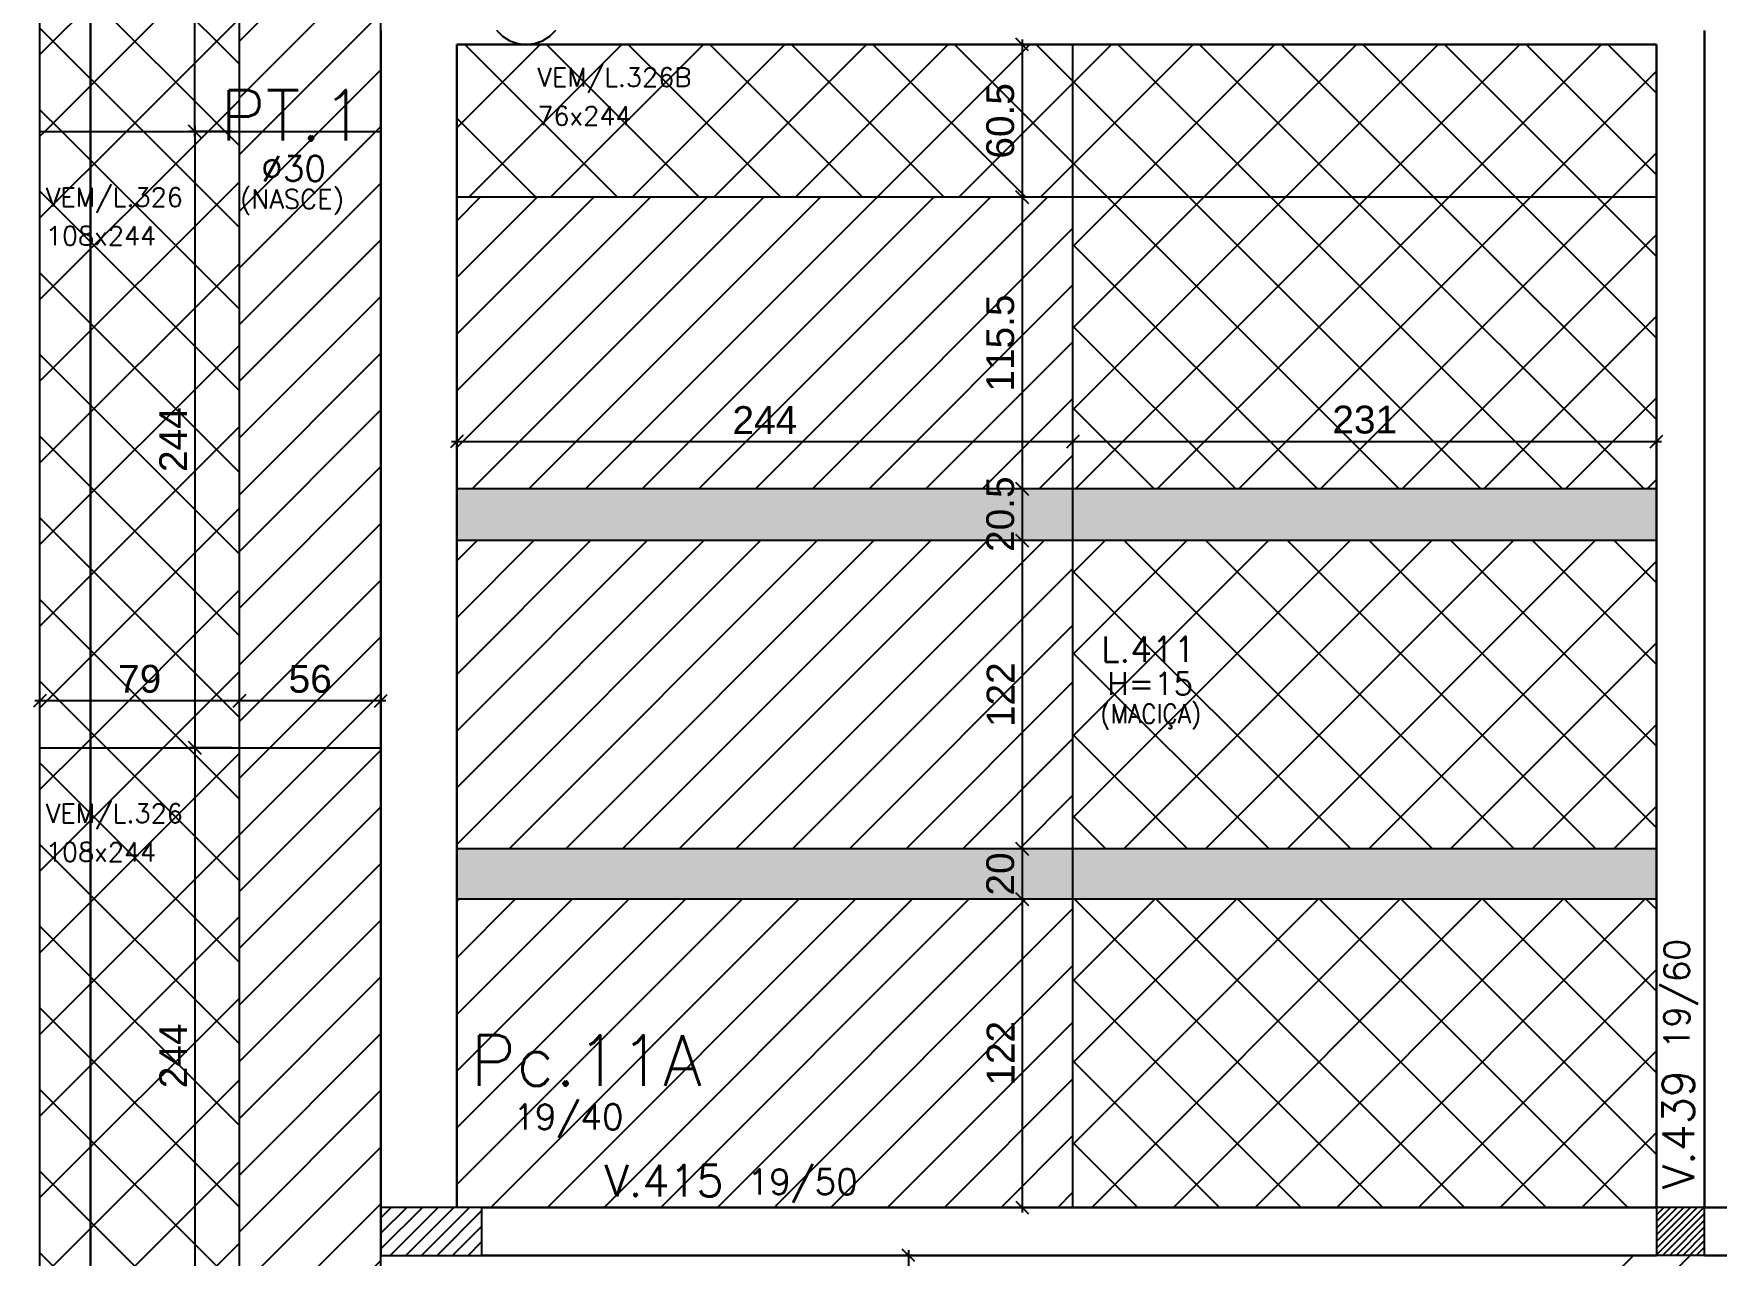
# Model space of a CAD drawing. Extents: x 534 to 8035, y 2354 to 7562.
# Drawn here: x 4939 to 5605, y 4854 to 5337 of the extents above; entities that cross this region are included whole.
import ezdxf

# ---------------------------------------------------------------- set-up
doc = ezdxf.new("R2010")
doc.units = 0
doc.layers.get('0').update_dxf_attribs({"color": 9, "linetype": 'CONTINUOUS'})
doc.layers.get('DEFPOINTS').update_dxf_attribs({"linetype": 'CONTINUOUS'})
for name, color, linetype in [('COTA', 241, 'CONTINUOUS'), ('FO-HACHURA_PILAR-CONT', 252, 'CONTINUOUS'), ('FO-HACHURA_PILAR-MORRE', 252, 'CONTINUOUS'), ('FO-TEXTO-LAJES', 152, 'CONTINUOUS'), ('FO-TEXTO-VIGAS', 3, 'CONTINUOUS'), ('P-C', 1, 'CONTINUOUS'), ('P-M', 7, 'CONTINUOUS'), ('P-N', 5, 'CONTINUOUS'), ('Painéis', 200, 'CONTINUOUS'), ('Reaproveitamento', 251, 'CONTINUOUS'), ('TIRAS REESCORAMENTO', 252, 'CONTINUOUS')]:
    doc.layers.add(name, color=color, linetype=linetype)
doc.layers.add('FO-Textos dos pilares', color=3, linetype='CONTINUOUS', lineweight=20)
doc.layers.add('FO-Vigas', color=2, linetype='CONTINUOUS', lineweight=30)
doc.styles.add('ARIAL', font='arial.ttf')
doc.styles.add('ROMANS', font='romans.shx')
doc.dimstyles.new('COTA LAJE', dxfattribs={"dimtxt": 11, "dimasz": 5, "dimexe": 2, "dimexo": 3, "dimgap": 3, "dimtad": 3, "dimdec": 1, "dimzin": 12, "dimdsep": 46, "dimtxsty": 'ARIAL', "dimblk": 'OBLIQUE', "dimcen": 10, "dimdle": 2, "dimclrd": 5, "dimclre": 5, "dimclrt": 2, "dimadec": 0, "dimazin": 3, "dimtfac": 1, "dimtdec": 1, "dimtmove": 0, "dimatfit": 3, "dimldrblk": 'OBLIQUE', "dimfxl": 1, "dimlwd": -1, "dimlwe": -1, "dimarcsym": 1})

# ---------------------------------------------------------------- blocks, each defined once
blk = doc.blocks.new('_Oblique')
at = {"color": 0, "linetype": 'ByBlock', "lineweight": -2}
blk.add_line((-0.5, -0.5), (0.5, 0.5), dxfattribs=at)
blk = doc.blocks.new('*D85')
at = {"layer": 'COTA', "color": 5, "linetype": 'Continuous', "transparency": 16777216}
for p, q in [((5347.07, 5333.03), (5327.93, 5333.03)), ((5329.93, 5335.03), (5329.93, 5270.57)), ((5347.07, 5272.57), (5327.93, 5272.57))]:
    blk.add_line(p, q, dxfattribs=at)
at = {"layer": 'DEFPOINTS', "color": 0, "linetype": 'Continuous', "transparency": 16777216}
for p in [(5350.07, 5333.03), (5329.93, 5272.57), (5350.07, 5272.57)]:
    blk.add_point(p, dxfattribs=at)
at = {"layer": 'COTA', "color": 5, "linetype": 'Continuous', "transparency": 16777216, "xscale": 5, "yscale": 5, "zscale": 5}
for p, rotation in [((5329.93, 5333.03), 90), ((5329.93, 5272.57), 270)]:
    blk.add_blockref('_Oblique', p, dxfattribs=dict(at, rotation=rotation))
at = {"layer": 'COTA', "color": 2, "linetype": 'Continuous', "transparency": 16777216, "insert": (5321.32, 5302.8), "char_height": 11, "attachment_point": 5, "rotation": 90, "style": 'ARIAL'}
blk.add_mtext('60.5', dxfattribs=at)
blk = doc.blocks.new('*D86')
at = {"layer": 'COTA', "color": 5, "linetype": 'Continuous', "transparency": 16777216}
for p, q in [((5347.07, 5272.57), (5327.93, 5272.57)), ((5329.93, 5274.57), (5329.93, 5155.07)), ((5347.07, 5157.07), (5327.93, 5157.07))]:
    blk.add_line(p, q, dxfattribs=at)
at = {"layer": 'DEFPOINTS', "color": 0, "linetype": 'Continuous', "transparency": 16777216}
for p in [(5350.07, 5272.57), (5329.93, 5157.07), (5350.07, 5157.07)]:
    blk.add_point(p, dxfattribs=at)
at = {"layer": 'COTA', "color": 5, "linetype": 'Continuous', "transparency": 16777216, "xscale": 5, "yscale": 5, "zscale": 5}
for p, rotation in [((5329.93, 5272.57), 90), ((5329.93, 5157.07), 270)]:
    blk.add_blockref('_Oblique', p, dxfattribs=dict(at, rotation=rotation))
at = {"layer": 'COTA', "color": 2, "linetype": 'Continuous', "transparency": 16777216, "insert": (5321.32, 5214.82), "char_height": 11, "attachment_point": 5, "rotation": 90, "style": 'ARIAL'}
blk.add_mtext('115.5', dxfattribs=at)
blk = doc.blocks.new('*D87')
at = {"layer": 'COTA', "color": 5, "linetype": 'Continuous', "transparency": 16777216}
for p, q in [((5347.07, 5157.07), (5327.93, 5157.07)), ((5329.93, 5159.07), (5329.93, 5134.57)), ((5347.07, 5136.57), (5327.93, 5136.57))]:
    blk.add_line(p, q, dxfattribs=at)
at = {"layer": 'DEFPOINTS', "color": 0, "linetype": 'Continuous', "transparency": 16777216}
for p in [(5350.07, 5157.07), (5329.93, 5136.57), (5350.07, 5136.57)]:
    blk.add_point(p, dxfattribs=at)
at = {"layer": 'COTA', "color": 5, "linetype": 'Continuous', "transparency": 16777216, "xscale": 5, "yscale": 5, "zscale": 5}
for p, rotation in [((5329.93, 5157.07), 90), ((5329.93, 5136.57), 270)]:
    blk.add_blockref('_Oblique', p, dxfattribs=dict(at, rotation=rotation))
at = {"layer": 'COTA', "color": 2, "linetype": 'Continuous', "transparency": 16777216, "insert": (5321.32, 5147.07), "char_height": 11, "attachment_point": 5, "rotation": 90, "style": 'ARIAL'}
blk.add_mtext('20.5', dxfattribs=at)
blk = doc.blocks.new('*D88')
at = {"layer": 'COTA', "color": 5, "linetype": 'Continuous', "transparency": 16777216}
for p, q in [((5347.07, 5136.57), (5327.93, 5136.57)), ((5329.93, 5138.57), (5329.93, 5012.57)), ((5347.07, 5014.57), (5327.93, 5014.57))]:
    blk.add_line(p, q, dxfattribs=at)
at = {"layer": 'DEFPOINTS', "color": 0, "linetype": 'Continuous', "transparency": 16777216}
for p in [(5350.07, 5136.57), (5329.93, 5014.57), (5350.07, 5014.57)]:
    blk.add_point(p, dxfattribs=at)
at = {"layer": 'COTA', "color": 5, "linetype": 'Continuous', "transparency": 16777216, "xscale": 5, "yscale": 5, "zscale": 5}
for p, rotation in [((5329.93, 5136.57), 90), ((5329.93, 5014.57), 270)]:
    blk.add_blockref('_Oblique', p, dxfattribs=dict(at, rotation=rotation))
at = {"layer": 'COTA', "color": 2, "linetype": 'Continuous', "transparency": 16777216, "insert": (5321.41, 5075.57), "char_height": 11, "attachment_point": 5, "rotation": 90, "style": 'ARIAL'}
blk.add_mtext('122', dxfattribs=at)
blk = doc.blocks.new('*D89')
at = {"layer": 'COTA', "color": 5, "linetype": 'Continuous', "transparency": 16777216}
for p, q in [((5347.07, 5014.57), (5327.93, 5014.57)), ((5329.93, 5016.57), (5329.93, 4992.57)), ((5347.07, 4994.57), (5327.93, 4994.57))]:
    blk.add_line(p, q, dxfattribs=at)
at = {"layer": 'DEFPOINTS', "color": 0, "linetype": 'Continuous', "transparency": 16777216}
for p in [(5350.07, 5014.57), (5329.93, 4994.57), (5350.07, 4994.57)]:
    blk.add_point(p, dxfattribs=at)
at = {"layer": 'COTA', "color": 5, "linetype": 'Continuous', "transparency": 16777216, "xscale": 5, "yscale": 5, "zscale": 5}
for p, rotation in [((5329.93, 5014.57), 90), ((5329.93, 4994.57), 270)]:
    blk.add_blockref('_Oblique', p, dxfattribs=dict(at, rotation=rotation))
at = {"layer": 'COTA', "color": 2, "linetype": 'Continuous', "transparency": 16777216, "insert": (5321.32, 5004.57), "char_height": 11, "attachment_point": 5, "rotation": 90, "style": 'ARIAL'}
blk.add_mtext('20', dxfattribs=at)
blk = doc.blocks.new('*D90')
at = {"layer": 'COTA', "color": 5, "linetype": 'Continuous', "transparency": 16777216}
for p, q in [((5347.07, 4994.57), (5327.93, 4994.57)), ((5329.93, 4996.57), (5329.93, 4870.57)), ((5345.57, 4872.57), (5327.93, 4872.57))]:
    blk.add_line(p, q, dxfattribs=at)
at = {"layer": 'DEFPOINTS', "color": 0, "linetype": 'Continuous', "transparency": 16777216}
for p in [(5350.07, 4994.57), (5329.93, 4872.57), (5348.57, 4872.57)]:
    blk.add_point(p, dxfattribs=at)
at = {"layer": 'COTA', "color": 5, "linetype": 'Continuous', "transparency": 16777216, "xscale": 5, "yscale": 5, "zscale": 5}
for p, rotation in [((5329.93, 4994.57), 90), ((5329.93, 4872.57), 270)]:
    blk.add_blockref('_Oblique', p, dxfattribs=dict(at, rotation=rotation))
at = {"layer": 'COTA', "color": 2, "linetype": 'Continuous', "transparency": 16777216, "insert": (5321.41, 4933.57), "char_height": 11, "attachment_point": 5, "rotation": 90, "style": 'ARIAL'}
blk.add_mtext('122', dxfattribs=at)
blk = doc.blocks.new('*D91')
at = {"layer": 'COTA', "color": 5, "linetype": 'Continuous', "transparency": 16777216}
for p, q in [((5106.07, 5160.07), (5106.07, 5177.81)), ((5350.07, 5160.07), (5350.07, 5177.81)), ((5104.07, 5175.81), (5352.07, 5175.81))]:
    blk.add_line(p, q, dxfattribs=at)
at = {"layer": 'DEFPOINTS', "color": 0, "linetype": 'Continuous', "transparency": 16777216}
for p in [(5350.07, 5175.81), (5106.07, 5157.07), (5350.07, 5157.07)]:
    blk.add_point(p, dxfattribs=at)
at = {"layer": 'COTA', "color": 5, "linetype": 'Continuous', "transparency": 16777216, "xscale": 5, "yscale": 5, "zscale": 5, "rotation": 180}
blk.add_blockref('_Oblique', (5106.07, 5175.81), dxfattribs=at)
at = {"layer": 'COTA', "color": 5, "linetype": 'Continuous', "transparency": 16777216, "xscale": 5, "yscale": 5, "zscale": 5}
blk.add_blockref('_Oblique', (5350.07, 5175.81), dxfattribs=at)
at = {"layer": 'COTA', "color": 2, "linetype": 'Continuous', "transparency": 16777216, "insert": (5228.07, 5184.33), "char_height": 11, "attachment_point": 5, "style": 'ARIAL'}
blk.add_mtext('244', dxfattribs=at)
blk = doc.blocks.new('*D92')
at = {"layer": 'COTA', "color": 5, "linetype": 'Continuous', "transparency": 16777216}
for p, q in [((5350.07, 5160.07), (5350.07, 5177.81)), ((5581.07, 5160.07), (5581.07, 5177.81)), ((5348.07, 5175.81), (5583.07, 5175.81))]:
    blk.add_line(p, q, dxfattribs=at)
at = {"layer": 'DEFPOINTS', "color": 0, "linetype": 'Continuous', "transparency": 16777216}
for p in [(5581.07, 5175.81), (5350.07, 5157.07), (5581.07, 5157.07)]:
    blk.add_point(p, dxfattribs=at)
at = {"layer": 'COTA', "color": 5, "linetype": 'Continuous', "transparency": 16777216, "xscale": 5, "yscale": 5, "zscale": 5, "rotation": 180}
blk.add_blockref('_Oblique', (5350.07, 5175.81), dxfattribs=at)
at = {"layer": 'COTA', "color": 5, "linetype": 'Continuous', "transparency": 16777216, "xscale": 5, "yscale": 5, "zscale": 5}
blk.add_blockref('_Oblique', (5581.07, 5175.81), dxfattribs=at)
at = {"layer": 'COTA', "color": 2, "linetype": 'Continuous', "transparency": 16777216, "insert": (5465.57, 5184.43), "char_height": 11, "attachment_point": 5, "style": 'ARIAL'}
blk.add_mtext('231', dxfattribs=at)
blk = doc.blocks.new('*D96')
at = {"layer": 'COTA', "color": 5, "linetype": 'Continuous', "transparency": 16777216}
for p, q in [((5305.57, 4853.57), (5282.98, 4853.57)), ((5284.98, 4855.57), (5284.98, 4767.07)), ((5305.57, 4769.07), (5282.98, 4769.07))]:
    blk.add_line(p, q, dxfattribs=at)
at = {"layer": 'DEFPOINTS', "color": 0, "linetype": 'Continuous', "transparency": 16777216}
for p in [(5308.57, 4853.57), (5284.98, 4769.07), (5308.57, 4769.07)]:
    blk.add_point(p, dxfattribs=at)
at = {"layer": 'COTA', "color": 5, "linetype": 'Continuous', "transparency": 16777216, "xscale": 5, "yscale": 5, "zscale": 5}
for p, rotation in [((5284.98, 4853.57), 90), ((5284.98, 4769.07), 270)]:
    blk.add_blockref('_Oblique', p, dxfattribs=dict(at, rotation=rotation))
at = {"layer": 'COTA', "color": 2, "linetype": 'Continuous', "transparency": 16777216, "insert": (5276.36, 4811.32), "char_height": 11, "attachment_point": 5, "rotation": 90, "style": 'ARIAL'}
blk.add_mtext('84.5', dxfattribs=at)
blk = doc.blocks.new('*D119')
at = {"layer": 'COTA', "color": 5, "linetype": 'Continuous', "transparency": 16777216}
for p, q in [((5017.07, 5054.57), (5000.34, 5054.57)), ((5002.34, 5056.57), (5002.34, 4808.57)), ((5017.07, 4810.57), (5000.34, 4810.57))]:
    blk.add_line(p, q, dxfattribs=at)
at = {"layer": 'DEFPOINTS', "color": 0, "linetype": 'Continuous', "transparency": 16777216}
for p in [(5020.07, 5054.57), (5002.34, 4810.57), (5020.07, 4810.57)]:
    blk.add_point(p, dxfattribs=at)
at = {"layer": 'COTA', "color": 5, "linetype": 'Continuous', "transparency": 16777216, "xscale": 5, "yscale": 5, "zscale": 5}
for p, rotation in [((5002.34, 5054.57), 90), ((5002.34, 4810.57), 270)]:
    blk.add_blockref('_Oblique', p, dxfattribs=dict(at, rotation=rotation))
at = {"layer": 'COTA', "color": 2, "linetype": 'Continuous', "transparency": 16777216, "insert": (4993.82, 4932.57), "char_height": 11, "attachment_point": 5, "rotation": 90, "style": 'ARIAL'}
blk.add_mtext('244', dxfattribs=at)
blk = doc.blocks.new('*D120')
at = {"layer": 'COTA', "color": 5, "linetype": 'Continuous', "transparency": 16777216}
for p, q in [((5017.07, 5298.57), (5000.34, 5298.57)), ((5002.34, 5300.57), (5002.34, 5052.57)), ((5017.07, 5054.57), (5000.34, 5054.57))]:
    blk.add_line(p, q, dxfattribs=at)
at = {"layer": 'DEFPOINTS', "color": 0, "linetype": 'Continuous', "transparency": 16777216}
for p in [(5020.07, 5298.57), (5002.34, 5054.57), (5020.07, 5054.57)]:
    blk.add_point(p, dxfattribs=at)
at = {"layer": 'COTA', "color": 5, "linetype": 'Continuous', "transparency": 16777216, "xscale": 5, "yscale": 5, "zscale": 5}
for p, rotation in [((5002.34, 5298.57), 90), ((5002.34, 5054.57), 270)]:
    blk.add_blockref('_Oblique', p, dxfattribs=dict(at, rotation=rotation))
at = {"layer": 'COTA', "color": 2, "linetype": 'Continuous', "transparency": 16777216, "insert": (4993.82, 5176.57), "char_height": 11, "attachment_point": 5, "rotation": 90, "style": 'ARIAL'}
blk.add_mtext('244', dxfattribs=at)
blk = doc.blocks.new('*D121')
at = {"layer": 'COTA', "color": 5, "linetype": 'Continuous', "transparency": 16777216}
for p, q in [((5002.34, 5296.57), (5002.34, 5544.57)), ((5017.07, 5542.57), (5000.34, 5542.57)), ((5017.07, 5298.57), (5000.34, 5298.57))]:
    blk.add_line(p, q, dxfattribs=at)
at = {"layer": 'DEFPOINTS', "color": 0, "linetype": 'Continuous', "transparency": 16777216}
for p in [(5002.34, 5542.57), (5020.07, 5542.57), (5020.07, 5298.57)]:
    blk.add_point(p, dxfattribs=at)
at = {"layer": 'COTA', "color": 5, "linetype": 'Continuous', "transparency": 16777216, "xscale": 5, "yscale": 5, "zscale": 5}
for p, rotation in [((5002.34, 5542.57), 90), ((5002.34, 5298.57), 270)]:
    blk.add_blockref('_Oblique', p, dxfattribs=dict(at, rotation=rotation))
at = {"layer": 'COTA', "color": 2, "linetype": 'Continuous', "transparency": 16777216, "insert": (4993.82, 5420.57), "char_height": 11, "attachment_point": 5, "rotation": 90, "style": 'ARIAL'}
blk.add_mtext('244', dxfattribs=at)
blk = doc.blocks.new('*D128')
at = {"layer": 'COTA', "color": 5, "linetype": 'Continuous', "transparency": 16777216}
for p, q in [((5078.07, 5073.18), (5018.07, 5073.18)), ((5020.07, 5057.57), (5020.07, 5075.18)), ((5076.07, 5057.57), (5076.07, 5075.18))]:
    blk.add_line(p, q, dxfattribs=at)
at = {"layer": 'DEFPOINTS', "color": 0, "linetype": 'Continuous', "transparency": 16777216}
for p in [(5020.07, 5073.18), (5020.07, 5054.57), (5076.07, 5054.57)]:
    blk.add_point(p, dxfattribs=at)
at = {"layer": 'COTA', "color": 5, "linetype": 'Continuous', "transparency": 16777216, "xscale": 5, "yscale": 5, "zscale": 5, "rotation": 180}
blk.add_blockref('_Oblique', (5020.07, 5073.18), dxfattribs=at)
at = {"layer": 'COTA', "color": 5, "linetype": 'Continuous', "transparency": 16777216, "xscale": 5, "yscale": 5, "zscale": 5}
blk.add_blockref('_Oblique', (5076.07, 5073.18), dxfattribs=at)
at = {"layer": 'COTA', "color": 2, "linetype": 'Continuous', "transparency": 16777216, "insert": (5048.07, 5081.8), "char_height": 11, "attachment_point": 5, "style": 'ARIAL'}
blk.add_mtext('56', dxfattribs=at)
blk = doc.blocks.new('*D129')
at = {"layer": 'COTA', "color": 5, "linetype": 'Continuous', "transparency": 16777216}
for p, q in [((5022.07, 5073.18), (4939.07, 5073.18)), ((4941.07, 5057.57), (4941.07, 5075.18)), ((5020.07, 5057.57), (5020.07, 5075.18))]:
    blk.add_line(p, q, dxfattribs=at)
at = {"layer": 'DEFPOINTS', "color": 0, "linetype": 'Continuous', "transparency": 16777216}
for p in [(4941.07, 5073.18), (4941.07, 5054.57), (5020.07, 5054.57)]:
    blk.add_point(p, dxfattribs=at)
at = {"layer": 'COTA', "color": 5, "linetype": 'Continuous', "transparency": 16777216, "xscale": 5, "yscale": 5, "zscale": 5, "rotation": 180}
blk.add_blockref('_Oblique', (4941.07, 5073.18), dxfattribs=at)
at = {"layer": 'COTA', "color": 5, "linetype": 'Continuous', "transparency": 16777216, "xscale": 5, "yscale": 5, "zscale": 5}
blk.add_blockref('_Oblique', (5020.07, 5073.18), dxfattribs=at)
at = {"layer": 'COTA', "color": 2, "linetype": 'Continuous', "transparency": 16777216, "insert": (4980.57, 5081.8), "char_height": 11, "attachment_point": 5, "style": 'ARIAL'}
blk.add_mtext('79', dxfattribs=at)

msp = doc.modelspace()

# ---------------------------------------------------------------- hatches: boundary and pattern name
at = {"layer": 'FO-HACHURA_PILAR-CONT'}
h = msp.add_hatch(dxfattribs=at)
h.set_pattern_fill('ANSI31', color=256, scale=15)
h.set_pattern_definition([(45, (-15397.8612, 11884.2188), (-1.32582521, 1.32582521), [])])
h.paths.add_polyline_path([(5600.07, 4853.57), (5600.07, 4872.57), (5581.07, 4872.57), (5581.07, 4853.57)])
at = {"layer": 'FO-HACHURA_PILAR-MORRE'}
h = msp.add_hatch(dxfattribs=at)
h.set_pattern_fill('ANSI31', color=256, scale=35)
h.set_pattern_definition([(45, (-15397.861, 11884.219), (-3.0935922, 3.0935922), [])])
h.paths.add_polyline_path([(5076.07, 4872.57), (5076.07, 4863.07), (5076.07, 4853.57), (5096.07, 4853.57), (5116.07, 4853.57), (5116.07, 4863.07), (5116.07, 4872.57), (5096.07, 4872.57)])
at = {"layer": 'Reaproveitamento', "linetype": 'ByBlock'}
h = msp.add_hatch(dxfattribs=at)
h.set_pattern_fill('ANSI37', color=256, scale=7.2)
h.paths.add_polyline_path([(5020.07, 5542.57), (4941.07, 5542.57), (4941.07, 5298.57), (5020.07, 5298.57)])
h.paths.add_polyline_path([(5005.35, 5405.15), (5005.35, 5436.28), (4982.68, 5436.28), (4982.68, 5405.15)], flags=24)
at = {"layer": 'Reaproveitamento', "linetype": 'Continuous'}
h = msp.add_hatch(dxfattribs=at)
h.set_pattern_fill('ANSI31', color=256, scale=5)
h.paths.add_polyline_path([(5076.07, 5542.57), (5020.07, 5542.57), (5020.07, 5298.57), (5076.07, 5298.57)])
at = {"layer": 'Reaproveitamento', "linetype": 'ByBlock'}
h = msp.add_hatch(dxfattribs=at)
h.set_pattern_fill('ANSI37', color=256, scale=7.2)
h.paths.add_polyline_path([(5350.07, 5333.03), (5106.07, 5333.03), (5106.07, 5272.57), (5350.07, 5272.57)])
h.paths.add_polyline_path([(5332.75, 5285.12), (5332.75, 5320.52), (5310.09, 5320.52), (5310.09, 5285.12)], flags=24)
h = msp.add_hatch(dxfattribs=at)
h.set_pattern_fill('ANSI37', color=256, scale=7.2)
h.paths.add_polyline_path([(5581.07, 5272.57), (5581.07, 5333.03), (5350.07, 5333.03), (5350.07, 5272.57)])
h = msp.add_hatch(dxfattribs=at)
h.set_pattern_fill('ANSI37', color=256, scale=7.2)
h.paths.add_polyline_path([(5020.07, 5298.57), (4941.07, 5298.57), (4941.07, 5054.57), (5020.07, 5054.57)])
h.paths.add_polyline_path([(5005.35, 5161.15), (5005.35, 5192.28), (4982.68, 5192.28), (4982.68, 5161.15)], flags=24)
h.paths.add_polyline_path([(4969.25, 5070.36), (4991.84, 5070.36), (4991.84, 5093.03), (4969.25, 5093.03)], flags=24)
at = {"layer": 'Reaproveitamento', "linetype": 'Continuous'}
h = msp.add_hatch(dxfattribs=at)
h.set_pattern_fill('ANSI31', color=256, scale=5)
h.paths.add_polyline_path([(5076.07, 5298.57), (5020.07, 5298.57), (5020.07, 5054.57), (5076.07, 5054.57)])
h = msp.add_hatch(dxfattribs=at)
h.set_pattern_fill('ANSI31', color=256, scale=5)
h.paths.add_polyline_path([(5106.07, 5272.57), (5106.07, 5157.07), (5350.07, 5157.07), (5350.07, 5272.57)])
at = {"layer": 'Reaproveitamento', "linetype": 'ByBlock'}
h = msp.add_hatch(dxfattribs=at)
h.set_pattern_fill('ANSI37', color=256, scale=7.2)
h.paths.add_polyline_path([(5581.07, 5157.07), (5581.07, 5272.57), (5350.07, 5272.57), (5350.07, 5157.07)])
at = {"layer": 'Reaproveitamento', "linetype": 'Continuous'}
h = msp.add_hatch(dxfattribs=at)
h.set_pattern_fill('ANSI31', color=256, scale=5)
h.paths.add_polyline_path([(5350.07, 5014.57), (5350.07, 5136.57), (5106.07, 5136.57), (5106.07, 5014.57)])
at = {"layer": 'Reaproveitamento', "linetype": 'ByBlock'}
h = msp.add_hatch(dxfattribs=at)
h.set_pattern_fill('ANSI37', color=256, scale=7.2)
h.paths.add_polyline_path([(5581.07, 5014.57), (5581.07, 5136.57), (5350.07, 5136.57), (5350.07, 5014.57)])
h = msp.add_hatch(dxfattribs=at)
h.set_pattern_fill('ANSI37', color=256, scale=7.2)
h.paths.add_polyline_path([(5020.07, 5054.57), (4941.07, 5054.57), (4941.07, 4810.57), (5020.07, 4810.57)])
at = {"layer": 'Reaproveitamento', "linetype": 'Continuous'}
h = msp.add_hatch(dxfattribs=at)
h.set_pattern_fill('ANSI31', color=256, scale=5)
h.paths.add_polyline_path([(5076.07, 5054.57), (5020.07, 5054.57), (5020.07, 4810.57), (5076.07, 4810.57)])
h = msp.add_hatch(dxfattribs=at)
h.set_pattern_fill('ANSI31', color=256, scale=5)
h.paths.add_polyline_path([(5106.07, 4994.57), (5106.07, 4872.57), (5350.07, 4872.57), (5350.07, 4994.57)])
at = {"layer": 'Reaproveitamento', "linetype": 'ByBlock'}
h = msp.add_hatch(dxfattribs=at)
h.set_pattern_fill('ANSI37', color=256, scale=7.2)
h.paths.add_polyline_path([(5350.07, 4994.57), (5350.07, 4872.57), (5581.07, 4872.57), (5581.07, 4994.57)])
at = {"layer": 'Reaproveitamento', "linetype": 'Continuous'}
h = msp.add_hatch(dxfattribs=at)
h.set_pattern_fill('ANSI31', color=256, scale=5)
h.paths.add_polyline_path([(5796.54, 4769.07), (5796.54, 4853.57), (5552.57, 4853.57), (5552.57, 4769.07)])
at = {"layer": 'TIRAS REESCORAMENTO', "linetype": 'Continuous'}
for points in [[(5350.07, 5136.57), (5350.07, 5157.07), (5106.07, 5157.07), (5106.07, 5136.57)], [(5581.07, 5136.57), (5581.07, 5157.07), (5350.07, 5157.07), (5350.07, 5136.57)], [(5350.07, 4994.57), (5350.07, 5014.57), (5106.07, 5014.57), (5106.07, 4994.57)], [(5350.07, 5014.57), (5350.07, 4994.57), (5581.07, 4994.57), (5581.07, 5014.57)]]:
    msp.add_hatch(color=256, dxfattribs=at).paths.add_polyline_path(points)

# ---------------------------------------------------------------- linework, layer by layer
at = {"layer": 'FO-Vigas'}
for p, q in [((4961.07, 4585.57), (4961.07, 6504.3)), ((5076.07, 4872.57), (5076.07, 5338.53)), ((5600.07, 4872.57), (5600.07, 5338.57)), ((5106.07, 4872.57), (5106.07, 5333.03)), ((5581.07, 5333.03), (5106.07, 5333.03)), ((5581.07, 4872.57), (5581.07, 5333.03)), ((5581.07, 4872.57), (5116.07, 4872.57)), ((5600.07, 4872.57), (5796.54, 4872.57)), ((5581.07, 4853.57), (5116.07, 4853.57)), ((5600.07, 4853.57), (5796.54, 4853.57))]:
    msp.add_line(p, q, dxfattribs=at)
at = {"layer": 'P-C'}
for p, q in [((5600.07, 4872.57), (5581.07, 4872.57)), ((5581.07, 4872.57), (5581.07, 4853.57)), ((5600.07, 4853.57), (5600.07, 4872.57)), ((5600.07, 4872.57), (5600.07, 4872.57)), ((5600.07, 4853.57), (5581.07, 4853.57))]:
    msp.add_line(p, q, dxfattribs=at)
at = {"layer": 'P-M'}
msp.add_lwpolyline([(5076.07, 4872.57), (5076.07, 4863.07), (5076.07, 4853.57), (5096.07, 4853.57), (5116.07, 4853.57), (5116.07, 4863.07), (5116.07, 4872.57), (5096.07, 4872.57), (5076.07, 4872.57)], close=True, dxfattribs=at)
at = {"layer": 'P-N'}
msp.add_lwpolyline([(5121.84, 5338.72), (5124.22, 5336.34), (5127.06, 5334.55), (5130.23, 5333.44), (5133.57, 5333.07), (5136.91, 5333.44), (5140.08, 5334.55), (5142.92, 5336.34), (5145.3, 5338.72)], dxfattribs=at)
at = {"layer": 'Painéis', "linetype": 'Continuous'}
for p, q in [((4941.07, 4581.57), (4941.07, 6526.08)), ((5020.07, 4566.57), (5020.07, 6526.08)), ((5076.07, 4566.57), (5076.07, 6507.6)), ((5106.07, 5333.03), (5581.07, 5333.03)), ((5106.07, 4872.57), (5106.07, 5333.03)), ((5350.07, 4872.57), (5350.07, 5333.03)), ((5581.07, 5333.03), (5581.07, 4872.57)), ((4941.07, 5298.57), (5076.07, 5298.57)), ((5581.07, 5272.57), (5106.07, 5272.57)), ((5581.07, 5157.07), (5106.07, 5157.07)), ((5581.07, 5136.57), (5106.07, 5136.57)), ((4941.07, 5054.57), (5076.07, 5054.57)), ((5581.07, 5014.57), (5106.07, 5014.57)), ((5581.07, 4994.57), (5106.07, 4994.57)), ((5581.07, 4872.57), (5106.07, 4872.57))]:
    msp.add_line(p, q, dxfattribs=at)

# ---------------------------------------------------------------- texts
at = {"layer": 'FO-TEXTO-LAJES', "color": 0, "style": 'ROMANS'}
for s, p in [('VEM/L.326B', (5137.97, 5316.37)), ('76x244', (5137.97, 5301.07)), ('VEM/L.326', (4943.39, 5268.86)), ('108x244', (4943.39, 5253.55)), ('VEM/L.326', (4943.39, 5024.86)), ('108x244', (4943.39, 5009.55))]:
    msp.add_text(s, height=7.447, dxfattribs=at).set_placement(p)
at = {"layer": 'FO-TEXTO-LAJES', "style": 'ROMANS'}
msp.add_text('L.411', height=10, dxfattribs=at).set_placement((5361.19, 5088.56))
at = {"layer": 'FO-TEXTO-LAJES', "color": 3, "style": 'ROMANS'}
msp.add_text('H=15', height=9, dxfattribs=at).set_placement((5363.62, 5075.48))
at = {"layer": 'FO-TEXTO-LAJES', "color": 4, "style": 'ROMANS', "width": 0.9}
msp.add_text('(MACIÇA)', height=7.5, dxfattribs=at).set_placement((5360.87, 5064.26))
at = {"layer": 'FO-TEXTO-VIGAS', "style": 'ROMANS'}
msp.add_text('19/60', height=10, rotation=90, dxfattribs=at).set_placement((5594.11, 4935.13))
at = {"layer": 'FO-TEXTO-VIGAS', "color": 1, "style": 'ROMANS'}
msp.add_text('V.439', height=12.5, rotation=90, dxfattribs=at).set_placement((5595.94, 4879.74))
msp.add_text('V.415', height=12.5, dxfattribs=at).set_placement((5164.58, 4876.91))
at = {"layer": 'FO-TEXTO-VIGAS', "style": 'ROMANS'}
msp.add_text('19/50', height=10, dxfattribs=at).set_placement((5221.19, 4877.73))
at = {"layer": 'FO-Textos dos pilares', "color": 1, "style": 'ROMANS'}
for s, p in [('PT.1', (5012.43, 5294.98)), ('Pc.11A', (5111.49, 4920.72))]:
    msp.add_text(s, height=20, dxfattribs=at).set_placement(p)
at = {"layer": 'FO-Textos dos pilares', "color": 3, "style": 'ROMANS'}
for s, p in [('%%C30', (5028.62, 5278.93)), ('19/40', (5128.43, 4903.42))]:
    msp.add_text(s, height=10, dxfattribs=at).set_placement(p)
at = {"layer": 'FO-Textos dos pilares', "color": 4, "style": 'ROMANS'}
msp.add_text('(NASCE)', height=7.5, dxfattribs=at).set_placement((5020.27, 5268.07))

# ---------------------------------------------------------------- dimensions: what is measured, and where the dimension line sits
at = {"layer": 'COTA', "linetype": 'Continuous'}
for base, p1, p2, picture, middle in [((5002.34, 5542.57), (5020.07, 5298.57), (5020.07, 5542.57), '*D121', (4993.82, 5420.57)), ((5329.93, 5157.07), (5350.07, 5272.57), (5350.07, 5157.07), '*D86', (5321.32, 5214.82)), ((5329.93, 5014.57), (5350.07, 5136.57), (5350.07, 5014.57), '*D88', (5321.41, 5075.57)), ((5329.93, 4872.57), (5350.07, 4994.57), (5348.57, 4872.57), '*D90', (5321.41, 4933.57))]:
    dim = msp.add_linear_dim(base=base, p1=p1, p2=p2, angle=90, dimstyle='COTA LAJE', override={"dimtmove": 1}, dxfattribs=at)
    dim.commit()
    dim.dimension.update_dxf_attribs({"geometry": picture, "text_midpoint": middle})
for base, p1, p2, picture, middle in [((5329.93, 5272.57), (5350.07, 5333.03), (5350.07, 5272.57), '*D85', (5321.32, 5302.8)), ((5002.34, 5054.57), (5020.07, 5298.57), (5020.07, 5054.57), '*D120', (4993.82, 5176.57)), ((5002.34, 4810.57), (5020.07, 5054.57), (5020.07, 4810.57), '*D119', (4993.82, 4932.57)), ((5284.98, 4769.07), (5308.57, 4853.57), (5308.57, 4769.07), '*D96', (5276.36, 4811.32))]:
    dim = msp.add_linear_dim(base=base, p1=p1, p2=p2, angle=90, dimstyle='COTA LAJE', dxfattribs=at)
    dim.commit()
    dim.dimension.update_dxf_attribs({"geometry": picture, "text_midpoint": middle})
for base, p1, p2, picture, middle in [((5350.07, 5175.81), (5106.07, 5157.07), (5350.07, 5157.07), '*D91', (5228.07, 5184.33)), ((5020.07, 5073.18), (5076.07, 5054.57), (5020.07, 5054.57), '*D128', (5048.07, 5081.8))]:
    dim = msp.add_linear_dim(base=base, p1=p1, p2=p2, dimstyle='COTA LAJE', dxfattribs=at)
    dim.commit()
    dim.dimension.update_dxf_attribs({"geometry": picture, "text_midpoint": middle})
for base, p1, p2, picture, middle in [((5581.07, 5175.81), (5350.07, 5157.07), (5581.07, 5157.07), '*D92', (5465.57, 5184.43)), ((4941.07, 5073.18), (5020.07, 5054.57), (4941.07, 5054.57), '*D129', (4980.57, 5081.8))]:
    dim = msp.add_linear_dim(base=base, p1=p1, p2=p2, dimstyle='COTA LAJE', override={"dimtmove": 1}, dxfattribs=at)
    dim.commit()
    dim.dimension.update_dxf_attribs({"geometry": picture, "text_midpoint": middle})
for base, p1, p2, picture, middle in [((5329.93, 5136.57), (5350.07, 5157.07), (5350.07, 5136.57), '*D87', (5329.93, 5147.07)), ((5329.93, 4994.57), (5350.07, 5014.57), (5350.07, 4994.57), '*D89', (5329.93, 5004.57))]:
    dim = msp.add_linear_dim(base=base, p1=p1, p2=p2, angle=90, dimstyle='COTA LAJE', override={"dimtmove": 1}, dxfattribs=at)
    dim.commit()
    dim.dimension.update_dxf_attribs({"geometry": picture, "text_midpoint": middle, "dimtype": 160})

doc.saveas('drawing.dxf')
